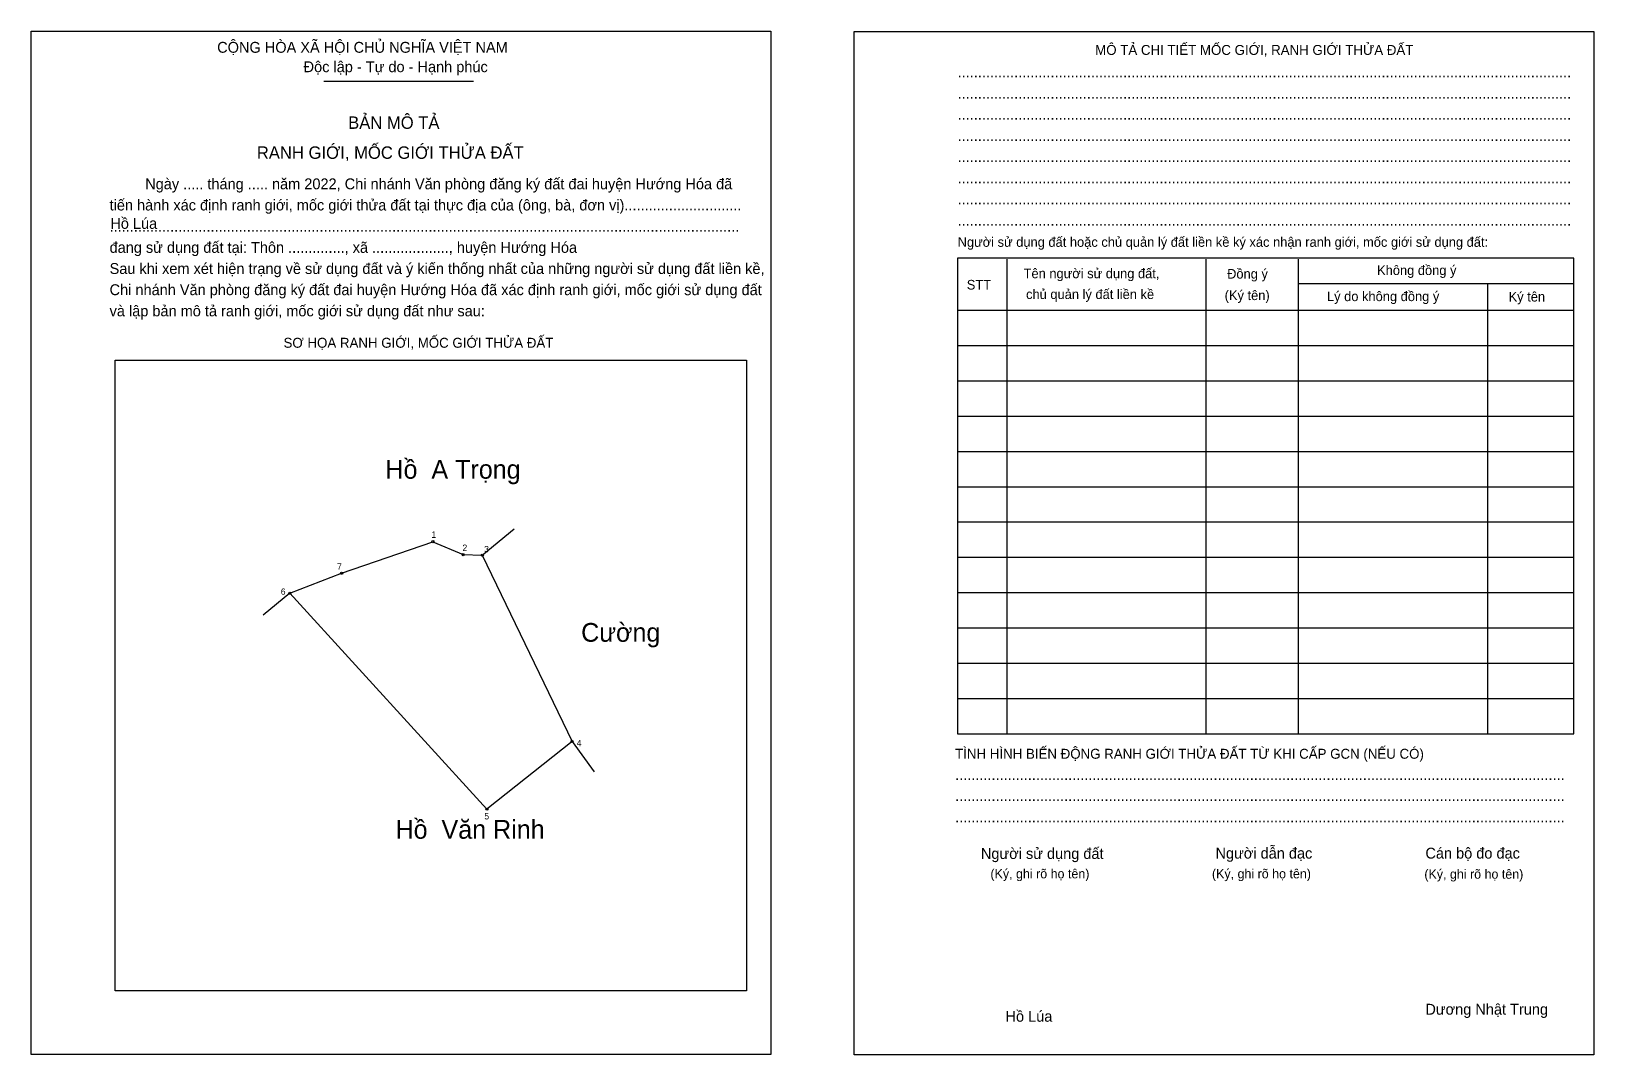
# Model space of a CAD drawing. Extents: x 544996 to 545396, y 1837660 to 1837922.
import ezdxf

# ---------------------------------------------------------------- set-up
doc = ezdxf.new("R2010")
doc.units = 0
for name, color, linetype in [('Level 1', 7, 'Continuous'), ('Level 10', 7, 'Continuous'), ('Level 11', 7, 'Continuous'), ('Level 12', 7, 'Continuous'), ('Level 2', 7, 'Continuous'), ('Level 25', 7, 'Continuous'), ('Level 55', 7, 'Continuous'), ('Level 6', 7, 'Continuous'), ('Level 9', 7, 'Continuous')]:
    doc.layers.add(name, color=color, linetype=linetype)

msp = doc.modelspace()

# ---------------------------------------------------------------- linework, layer by layer
at = {"layer": 'Level 1'}
for p, q in [((544995.69, 1837922.18), (544995.69, 1837922.18)), ((545206.3, 1837922.09), (545206.3, 1837922.09)), ((545070.59, 1837909.45), (545108.88, 1837909.45)), ((545245.43, 1837863.86), (545245.43, 1837742.42)), ((545296.36, 1837863.86), (545296.36, 1837742.42)), ((545319.92, 1837863.86), (545319.92, 1837742.42)), ((545319.92, 1837857.63), (545390.53, 1837857.63)), ((545368.41, 1837857.63), (545368.41, 1837742.42)), ((545232.79, 1837850.77), (545390.53, 1837850.77)), ((545232.79, 1837841.74), (545390.53, 1837841.74)), ((545017.19, 1837838.04), (545017.19, 1837838.04)), ((545232.79, 1837832.71), (545390.53, 1837832.71)), ((545232.79, 1837823.68), (545390.53, 1837823.68)), ((545232.79, 1837814.65), (545390.53, 1837814.65)), ((545232.79, 1837805.62), (545390.53, 1837805.62)), ((545232.79, 1837796.6), (545390.53, 1837796.6)), ((545232.79, 1837787.57), (545390.53, 1837787.57)), ((545232.79, 1837778.54), (545390.53, 1837778.54)), ((545232.79, 1837769.51), (545390.53, 1837769.51)), ((545232.79, 1837760.48), (545390.53, 1837760.48)), ((545232.79, 1837751.45), (545390.53, 1837751.45)), ((545178.8, 1837676.6), (545178.8, 1837676.6)), ((545185, 1837660.35), (545185, 1837660.35)), ((545395.61, 1837660.26), (545395.61, 1837660.26))]:
    msp.add_line(p, q, dxfattribs=at)
for points in [[(545390.53, 1837864.13), (545232.79, 1837864.13), (545232.79, 1837742.42), (545390.53, 1837742.42)], [(545017.19, 1837838.04), (545178.8, 1837838.04), (545178.8, 1837676.6), (545017.19, 1837676.6)]]:
    msp.add_lwpolyline(points, close=True, dxfattribs=at)
at = {"layer": 'Level 10'}
msp.add_lwpolyline([(545061.88, 1837778.36), (545075.13, 1837783.48), (545098.5, 1837791.55), (545106.24, 1837788.24), (545111.13, 1837788.13), (545134.11, 1837740.43), (545112.32, 1837723.09)], close=True, dxfattribs=at)
at = {"layer": 'Level 11'}
for p, q in [((545111.13, 1837788.13), (545119.25, 1837794.87)), ((545061.88, 1837778.36), (545055.01, 1837772.78)), ((545134.11, 1837740.43), (545139.76, 1837732.62))]:
    msp.add_line(p, q, dxfattribs=at)
for centre in [(545098.5, 1837791.55), (545106.24, 1837788.24), (545111.13, 1837788.13), (545075.13, 1837783.48), (545061.88, 1837778.36), (545061.88, 1837778.36), (545134.11, 1837740.43), (545112.32, 1837723.09)]:
    msp.add_circle(centre, 0.271, dxfattribs=at)
at = {"layer": 'Level 2'}
for points in [[(544995.69, 1837922.18), (545185, 1837922.18), (545185, 1837660.35), (544995.69, 1837660.35)], [(545206.3, 1837922.09), (545395.61, 1837922.09), (545395.61, 1837660.26), (545206.3, 1837660.26)]]:
    msp.add_lwpolyline(points, close=True, dxfattribs=at)
at = {"layer": 'Level 25'}
for p, q in [((545061.88, 1837778.36), (545075.13, 1837783.48)), ((545112.32, 1837723.09), (545061.88, 1837778.36))]:
    msp.add_line(p, q, dxfattribs=at)

# ---------------------------------------------------------------- texts
at = {"layer": 'Level 1'}
for s, height, p in [('CỘNG HÒA XÃ HỘI CHỦ NGHĨA VIỆT NAM', 2.7807, (545043.28, 1837916.68)), ('MÔ TẢ CHI TIẾT MỐC GIỚI, RANH GIỚI THỬA ĐẤT', 2.5423, (545268, 1837916.13)), ('Độc lập - Tự do - Hạnh phúc', 2.7807, (545065.4, 1837911.71)), ('........................................................................................................................................................', 2.7807, (545232.8, 1837910.36)), ('........................................................................................................................................................', 2.7807, (545232.8, 1837904.94)), ('BẢN MÔ TẢ', 3.178, (545076.8, 1837897.21)), ('........................................................................................................................................................', 2.7807, (545232.8, 1837899.52)), ('RANH GIỚI, MỐC GIỚI THỬA ĐẤT', 3.1783, (545053.43, 1837889.54)), ('........................................................................................................................................................', 2.7807, (545232.8, 1837894.11)), ('........................................................................................................................................................', 2.7807, (545232.8, 1837888.69)), ('Ngày ..... tháng ..... năm 2022, Chi nhánh Văn phòng đăng ký đất đai huyện Hướng Hóa đã', 2.7807, (545024.86, 1837881.74)), ('........................................................................................................................................................', 2.7807, (545232.8, 1837883.27)), ('tiến hành xác định ranh giới, mốc giới thửa đất tại thực địa của (ông, bà, đơn vị).............................', 2.7807, (545015.74, 1837876.32)), ('........................................................................................................................................................', 2.7807, (545232.8, 1837877.85)), ('............................................................................................................................................................', 2.7807, (545015.74, 1837870.9)), ('Người sử dụng đất hoặc chủ quản lý đất liền kề ký xác nhận ranh giới, mốc giới sử dụng đất:', 2.4632, (545232.8, 1837867.02)), ('........................................................................................................................................................', 2.7807, (545232.8, 1837872.44)), ('đang sử dụng đất tại: Thôn .............., xã ..................., huyện Hướng Hóa', 2.7807, (545015.74, 1837865.48)), ('Sau khi xem xét hiện trạng về sử dụng đất và ý kiến thống nhất của những người sử dụng đất liền kề,', 2.7807, (545015.74, 1837860.07)), ('Tên người sử dụng đất,', 2.4632, (545249.68, 1837858.98)), ('Đồng ý', 2.463, (545301.77, 1837858.89)), ('Không đồng ý', 2.4632, (545340.15, 1837859.8)), ('Chi nhánh Văn phòng đăng ký đất đai huyện Hướng Hóa đã xác định ranh giới, mốc giới sử dụng đất', 2.7807, (545015.74, 1837854.65)), ('STT', 2.463, (545235.14, 1837856.09)), ('chủ quản lý đất liền kề', 2.4632, (545250.31, 1837853.66)), ('(Ký tên)', 2.463, (545301.14, 1837853.39)), ('Lý do không đồng ý', 2.4632, (545327.33, 1837853.12)), ('Ký tên', 2.463, (545373.82, 1837853.02)), ('và lập bản mô tả ranh giới, mốc giới sử dụng đất như sau:', 2.7807, (545015.74, 1837849.23)), ('SƠ HỌA RANH GIỚI, MỐC GIỚI THỬA ĐẤT', 2.5423, (545060.26, 1837841.19)), ('TÌNH HÌNH BIẾN ĐỘNG RANH GIỚI THỬA ĐẤT TỪ KHI CẤP GCN (NẾU CÓ)', 2.5423, (545232.16, 1837736.01)), ('.......................................................................................................................................................', 2.7807, (545232.16, 1837730.59)), ('.......................................................................................................................................................', 2.7807, (545232.16, 1837725.18)), ('.......................................................................................................................................................', 2.7807, (545232.16, 1837719.76)), ('Người sử dụng đất', 2.7807, (545238.75, 1837710.37)), ('Người dẫn đạc', 2.7807, (545298.8, 1837710.46)), ('Cán bộ đo đạc', 2.7807, (545352.52, 1837710.46)), ('(Ký, ghi rõ họ tên)', 2.3836, (545241.19, 1837705.4)), ('(Ký, ghi rõ họ tên)', 2.3836, (545297.89, 1837705.4)), ('(Ký, ghi rõ họ tên)', 2.3836, (545352.25, 1837705.31)), ('Dương Nhật Trung', 2.7807, (545352.52, 1837670.51))]:
    msp.add_text(s, height=height, dxfattribs=at).set_placement(p)
at = {"layer": 'Level 12'}
for s, p in [('Hồ  A Trọng', (545086.34, 1837807.68)), ('Cường', (545136.43, 1837765.95)), ('Hồ  Văn Rinh', (545088.92, 1837715.54))]:
    msp.add_text(s, height=4.8, dxfattribs=at).set_placement(p)
at = {"layer": 'Level 55'}
for s, p in [('1', (545098.45, 1837791.55)), ('2', (545106.18, 1837788.24)), ('3', (545111.07, 1837788.13)), ('7', (545075.07, 1837783.48)), ('6', (545061.82, 1837778.36)), ('4', (545134.05, 1837740.43)), ('5', (545112.26, 1837723.09))]:
    msp.add_text(s, height=0.181, dxfattribs=at).set_placement(p)
at = {"layer": 'Level 6'}
for p in [(545015.93, 1837871.62), (545245.05, 1837668.71)]:
    msp.add_text('Hồ Lúa', height=2.781, dxfattribs=at).set_placement(p)
at = {"layer": 'Level 9'}
for s, p in [('1', (545098.11, 1837792.54)), ('2', (545106.07, 1837789.19)), ('3', (545111.61, 1837788.84)), ('7', (545073.96, 1837784.36)), ('6', (545059.57, 1837777.96)), ('4', (545135.31, 1837739.21)), ('5', (545111.66, 1837720.48))]:
    msp.add_text(s, height=1.63, dxfattribs=at).set_placement(p)

doc.saveas('drawing.dxf')
